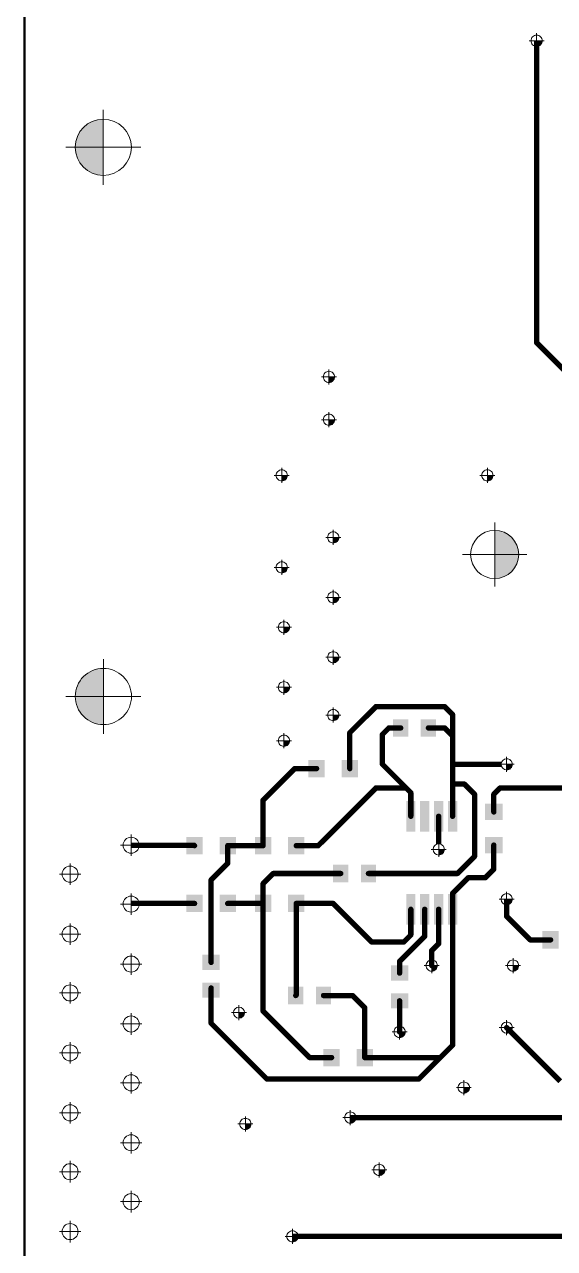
# Paper-space layout 'Layout1' of a CAD drawing. Header units: millimetres. Extents: x 0 to 841, y 0 to 594.
# Drawn here: x 358 to 407.5, y 111.7 to 226 of the extents above; entities that cross this region are included whole.
import ezdxf

# ---------------------------------------------------------------- set-up
doc = ezdxf.new("R2010")
doc.units = ezdxf.units.MM
doc.layers.get('0').update_dxf_attribs({"lineweight": 50})
for name, color, linetype in [('BottomLayer', 5, 'Continuous'), ('PDF _Геометрия', 7, 'Continuous'), ('PDF _Сплошная заливка', 7, 'Continuous')]:
    doc.layers.add(name, color=color, linetype=linetype)

psp = doc.layouts.get("Layout1")

# ---------------------------------------------------------------- hatches: boundary and pattern name
at = {"layer": 'PDF _Сплошная заливка', "transparency": 33554559}
for points in [[(406.385, 224.503, -0.414158), (405.86, 223.978), (405.86, 223.978), (405.86, 223.978), (405.86, 224.503), (405.86, 224.503)], [(365.384, 217.178, 0.4142095), (362.758, 214.554), (362.758, 214.554), (362.758, 214.554), (365.383, 214.553), (365.383, 214.553)], [(362.758, 214.554, 0.414214), (365.383, 211.928), (365.383, 211.928), (365.383, 211.928), (365.383, 214.553), (365.383, 214.553)], [(386.985, 193.104, -0.4142363), (386.46, 192.579), (386.46, 192.579), (386.46, 192.579), (386.46, 193.104), (386.46, 193.104)], [(386.985, 189.104, -0.1988801), (386.831, 188.732), (386.831, 188.732, -0.1989561), (386.46, 188.579), (386.46, 188.579), (386.46, 188.579), (386.46, 189.104), (386.46, 189.104)], [(382.585, 183.904, -0.1989884), (382.431, 183.532), (382.431, 183.532, -0.1989884), (382.06, 183.379), (382.06, 183.379), (382.06, 183.379), (382.06, 183.904), (382.06, 183.904)], [(401.785, 183.904, -0.414158), (401.26, 183.379), (401.26, 183.379), (401.26, 183.379), (401.26, 183.904), (401.26, 183.904)], [(404.192, 176.51, 0.4142051), (401.942, 178.76), (401.942, 178.76), (401.942, 178.76), (401.942, 176.51), (401.942, 176.51)], [(387.385, 178.104, -0.4142588), (386.86, 177.579), (386.86, 177.579), (386.86, 177.579), (386.86, 178.104), (386.86, 178.104)], [(401.942, 174.26, 0.4142051), (404.192, 176.51), (404.192, 176.51), (404.192, 176.51), (401.942, 176.51), (401.942, 176.51)], [(382.585, 175.304, -0.1989561), (382.431, 174.932), (382.431, 174.932, -0.1988801), (382.06, 174.779), (382.06, 174.779), (382.06, 174.779), (382.06, 175.304), (382.06, 175.304)], [(387.385, 172.504, -0.1987974), (387.231, 172.133), (387.231, 172.133, -0.1988478), (386.86, 171.979), (386.86, 171.979), (386.86, 171.979), (386.86, 172.504), (386.86, 172.504)], [(382.785, 169.704, -0.4142363), (382.26, 169.179), (382.26, 169.179), (382.26, 169.179), (382.26, 169.704), (382.26, 169.704)], [(365.398, 165.869, 0.4142185), (362.772, 163.244), (362.772, 163.244), (362.772, 163.244), (365.397, 163.244), (365.397, 163.244)], [(387.385, 166.904, -0.1987974), (387.231, 166.533), (387.231, 166.533, -0.1988478), (386.86, 166.379), (386.86, 166.379), (386.86, 166.379), (386.86, 166.904), (386.86, 166.904)], [(382.785, 164.104, -0.4141859), (382.26, 163.579), (382.26, 163.579), (382.26, 163.579), (382.26, 164.104), (382.26, 164.104)], [(362.772, 163.244, 0.4142185), (365.397, 160.619), (365.397, 160.619), (365.397, 160.619), (365.397, 163.244), (365.397, 163.244)], [(387.385, 161.504, -0.1988801), (387.231, 161.133), (387.231, 161.133, -0.1989695), (386.86, 160.979), (386.86, 160.979), (386.86, 160.979), (386.86, 161.504), (386.86, 161.504)], [(382.785, 159.104, -0.1990018), (382.631, 158.733), (382.631, 158.733, -0.1989884), (382.26, 158.579), (382.26, 158.579), (382.26, 158.579), (382.26, 159.104), (382.26, 159.104)], [(403.585, 156.904, -0.1989884), (403.431, 156.533), (403.431, 156.533, -0.1989884), (403.06, 156.379), (403.06, 156.379), (403.06, 156.379), (403.06, 156.904), (403.06, 156.904)], [(397.235, 148.954, -0.4141859), (396.71, 148.429), (396.71, 148.429), (396.71, 148.429), (396.71, 148.954), (396.71, 148.954)], [(403.585, 144.304, -0.4142084), (403.06, 143.779), (403.06, 143.779), (403.06, 143.779), (403.06, 144.304), (403.06, 144.304)], [(396.585, 138.104, -0.4142588), (396.06, 137.579), (396.06, 137.579), (396.06, 137.579), (396.06, 138.104), (396.06, 138.104)], [(404.185, 138.104, -0.4142084), (403.66, 137.579), (403.66, 137.579), (403.66, 137.579), (403.66, 138.104), (403.66, 138.104)], [(378.585, 133.704, -0.1988801), (378.431, 133.333), (378.431, 133.333, -0.1989057), (378.06, 133.179), (378.06, 133.179), (378.06, 133.179), (378.06, 133.704), (378.06, 133.704)], [(393.585, 131.904, -0.4142084), (393.06, 131.379), (393.06, 131.379), (393.06, 131.379), (393.06, 131.904), (393.06, 131.904)], [(403.585, 132.304, -0.4142084), (403.06, 131.779), (403.06, 131.779), (403.06, 131.779), (403.06, 132.304), (403.06, 132.304)], [(399.585, 126.704, -0.4142084), (399.06, 126.179), (399.06, 126.179), (399.06, 126.179), (399.06, 126.704), (399.06, 126.704)], [(388.985, 123.904, -0.4142363), (388.46, 123.379), (388.46, 123.379), (388.46, 123.379), (388.46, 123.904), (388.46, 123.904)], [(379.185, 123.304, -0.4142084), (378.66, 122.779), (378.66, 122.779), (378.66, 122.779), (378.66, 123.304), (378.66, 123.304)], [(391.68, 119.009, -0.4142363), (391.155, 118.484), (391.155, 118.484), (391.155, 118.484), (391.155, 119.009), (391.155, 119.009)], [(383.585, 112.804, -0.4142588), (383.06, 112.279), (383.06, 112.279), (383.06, 112.279), (383.06, 112.804), (383.06, 112.804)]]:
    psp.add_hatch(color=7, dxfattribs=at).paths.add_polyline_path(points)

# ---------------------------------------------------------------- linework, layer by layer
psp.add_line((358.029, 270.5), (358.029, 90.5))
at = {"lineweight": 50}
psp.add_line((358.029, 90.5), (358.029, 270.5), dxfattribs=at)
psp.add_line((358.029, 90.5), (358.029, 270.5), dxfattribs=at)
at = {"layer": 'BottomLayer', "const_width": 0.5}
for points in [[(405.86, 196.304), (405.86, 224.504)], [(424.66, 177.504), (405.86, 196.304)], [(390.86, 162.304), (388.409, 159.854)], [(397.26, 162.304), (390.86, 162.304)], [(398.01, 161.554), (397.26, 162.304)], [(398.01, 159.554), (398.01, 161.554)], [(388.409, 156.504), (388.409, 159.854)], [(392.06, 160.304), (391.46, 159.704)], [(393.164, 160.304), (392.06, 160.304)], [(397.26, 160.304), (395.755, 160.304)], [(398.01, 159.554), (397.26, 160.304)], [(391.46, 156.904), (391.46, 159.704)], [(398.01, 156.904), (398.01, 159.554)], [(383.26, 156.504), (380.31, 153.555)], [(385.31, 156.504), (383.26, 156.504)], [(393.66, 154.704), (391.46, 156.904)], [(398.01, 155.054), (398.01, 156.904)], [(402.534, 156.904), (398.01, 156.904)], [(390.86, 154.704), (385.46, 149.304)], [(393.66, 154.704), (390.86, 154.704)], [(394.11, 154.254), (393.66, 154.704)], [(394.11, 152.048), (394.11, 154.254)], [(399.11, 155.054), (398.01, 155.054)], [(398.01, 152.048), (398.01, 155.054)], [(400.06, 154.104), (399.11, 155.054)], [(402.46, 154.704), (401.86, 154.104)], [(409.06, 154.704), (402.46, 154.704)], [(380.31, 149.304), (380.31, 153.555)], [(400.06, 148.304), (400.06, 154.104)], [(401.86, 152.454), (401.86, 154.104)], [(396.71, 149.479), (396.71, 152.048)], [(373.87, 149.344), (367.99, 149.344)], [(373.91, 149.304), (373.87, 149.344)], [(380.31, 149.304), (377.009, 149.304)], [(377.009, 147.654), (377.009, 149.304)], [(385.46, 149.304), (383.409, 149.304)], [(401.86, 147.104), (401.86, 149.355)], [(377.009, 147.654), (375.46, 146.104)], [(400.06, 148.304), (398.46, 146.704)], [(381.26, 146.704), (380.31, 145.755)], [(387.564, 146.704), (381.26, 146.704)], [(398.46, 146.704), (390.155, 146.704)], [(399.46, 146.304), (398.01, 144.854)], [(401.06, 146.304), (399.46, 146.304)], [(401.86, 147.104), (401.06, 146.304)], [(375.46, 138.4), (375.46, 146.104)], [(380.31, 143.904), (380.31, 145.755)], [(373.91, 143.904), (368.05, 143.904)], [(380.31, 143.904), (377.009, 143.904)], [(380.31, 133.854), (380.31, 143.904)], [(383.409, 135.349), (383.409, 143.904)], [(386.86, 143.904), (383.409, 143.904)], [(390.46, 140.304), (386.86, 143.904)], [(398.01, 143.361), (398.01, 144.854)], [(403.06, 142.704), (403.06, 144.304)], [(394.11, 140.954), (394.11, 143.361)], [(395.41, 140.836), (395.41, 143.361)], [(396.71, 140.154), (396.71, 143.361)], [(398.01, 130.654), (398.01, 143.361)], [(405.26, 140.504), (403.06, 142.704)], [(395.41, 140.836), (393.06, 138.486)], [(394.11, 140.954), (393.46, 140.304)], [(407.161, 140.504), (405.26, 140.504)], [(393.46, 140.304), (390.46, 140.304)], [(396.71, 140.154), (396.06, 139.504)], [(396.06, 138.104), (396.06, 139.504)], [(393.06, 137.4), (393.06, 138.486)], [(375.46, 135.809), (375.46, 136.009)], [(375.46, 132.704), (375.46, 135.809)], [(383.409, 135.349), (383.364, 135.304)], [(388.66, 135.304), (385.955, 135.304)], [(389.809, 134.155), (388.66, 135.304)], [(393.06, 131.904), (393.06, 134.809)], [(384.66, 129.504), (380.31, 133.854)], [(389.809, 129.504), (389.809, 134.155)], [(380.66, 127.504), (375.46, 132.704)], [(408.06, 127.304), (403.06, 132.304)], [(398.01, 130.654), (396.86, 129.504)], [(386.71, 129.504), (384.66, 129.504)], [(396.86, 129.504), (389.809, 129.504)], [(396.86, 129.504), (394.86, 127.504)], [(394.86, 127.504), (380.66, 127.504)], [(429.26, 123.904), (388.46, 123.904)], [(422.36, 112.804), (383.06, 112.804)]]:
    psp.add_lwpolyline(points, dxfattribs=at)
at = {"layer": 'BottomLayer', "const_width": 0.25}
for points in [[(405.985, 196.304, -1), (405.735, 196.304, -1)], [(405.985, 196.304, -1), (405.735, 196.304, -1)], [(390.985, 162.304, -1), (390.735, 162.304, -1)], [(390.985, 162.304, -1), (390.735, 162.304, -1)], [(397.385, 162.304, -1), (397.135, 162.304, -1)], [(397.385, 162.304, -1), (397.135, 162.304, -1)], [(398.135, 161.554, -1), (397.885, 161.554, -1)], [(398.135, 161.554, -1), (397.885, 161.554, -1)], [(388.534, 159.854, -1), (388.284, 159.854, -1)], [(388.534, 159.854, -1), (388.284, 159.854, -1)], [(392.185, 160.304, -1), (391.935, 160.304, -1)], [(392.185, 160.304, -1), (391.935, 160.304, -1)], [(393.289, 160.304, -1), (393.039, 160.304, -1)], [(395.88, 160.304, -1), (395.63, 160.304, -1)], [(397.385, 160.304, -1), (397.135, 160.304, -1)], [(397.385, 160.304, -1), (397.135, 160.304, -1)], [(391.585, 159.704, -1), (391.335, 159.704, -1)], [(391.585, 159.704, -1), (391.335, 159.704, -1)], [(398.135, 159.554, -1), (397.885, 159.554, -1)], [(398.135, 159.554, -1), (397.885, 159.554, -1)], [(398.135, 159.554, -1), (397.885, 159.554, -1)], [(383.385, 156.504, -1), (383.135, 156.504, -1)], [(383.385, 156.504, -1), (383.135, 156.504, -1)], [(385.435, 156.504, -1), (385.185, 156.504, -1)], [(388.534, 156.504, -1), (388.284, 156.504, -1)], [(391.585, 156.904, -1), (391.335, 156.904, -1)], [(391.585, 156.904, -1), (391.335, 156.904, -1)], [(398.135, 156.904, -1), (397.885, 156.904, -1)], [(398.135, 156.904, -1), (397.885, 156.904, -1)], [(398.135, 156.904, -1), (397.885, 156.904, -1)], [(390.985, 154.704, -1), (390.735, 154.704, -1)], [(390.985, 154.704, -1), (390.735, 154.704, -1)], [(393.785, 154.704, -1), (393.535, 154.704, -1)], [(393.785, 154.704, -1), (393.535, 154.704, -1)], [(393.785, 154.704, -1), (393.535, 154.704, -1)], [(394.235, 154.254, -1), (393.985, 154.254, -1)], [(394.235, 154.254, -1), (393.985, 154.254, -1)], [(398.135, 155.054, -1), (397.885, 155.054, -1)], [(398.135, 155.054, -1), (397.885, 155.054, -1)], [(398.135, 155.054, -1), (397.885, 155.054, -1)], [(399.235, 155.054, -1), (398.985, 155.054, -1)], [(399.235, 155.054, -1), (398.985, 155.054, -1)], [(402.585, 154.704, -1), (402.335, 154.704, -1)], [(402.585, 154.704, -1), (402.335, 154.704, -1)], [(380.435, 153.555, -1), (380.185, 153.555, -1)], [(380.435, 153.555, -1), (380.185, 153.555, -1)], [(400.185, 154.104, -1), (399.935, 154.104, -1)], [(400.185, 154.104, -1), (399.935, 154.104, -1)], [(401.985, 154.104, -1), (401.735, 154.104, -1)], [(401.985, 154.104, -1), (401.735, 154.104, -1)], [(394.235, 152.048, -1), (393.985, 152.048, -1)], [(396.835, 152.048, -1), (396.585, 152.048, -1)], [(398.135, 152.048, -1), (397.885, 152.048, -1)], [(401.985, 152.454, -1), (401.735, 152.454, -1)], [(373.995, 149.344, -1), (373.745, 149.344, -1)], [(373.995, 149.344, -1), (373.745, 149.344, -1)], [(374.035, 149.304, -1), (373.785, 149.304, -1)], [(377.134, 149.304, -1), (376.884, 149.304, -1)], [(377.134, 149.304, -1), (376.884, 149.304, -1)], [(380.435, 149.304, -1), (380.185, 149.304, -1)], [(380.435, 149.304, -1), (380.185, 149.304, -1)], [(383.534, 149.304, -1), (383.284, 149.304, -1)], [(385.585, 149.304, -1), (385.335, 149.304, -1)], [(385.585, 149.304, -1), (385.335, 149.304, -1)], [(401.985, 149.355, -1), (401.735, 149.355, -1)], [(377.134, 147.654, -1), (376.884, 147.654, -1)], [(377.134, 147.654, -1), (376.884, 147.654, -1)], [(400.185, 148.304, -1), (399.935, 148.304, -1)], [(400.185, 148.304, -1), (399.935, 148.304, -1)], [(381.385, 146.704, -1), (381.135, 146.704, -1)], [(381.385, 146.704, -1), (381.135, 146.704, -1)], [(387.689, 146.704, -1), (387.439, 146.704, -1)], [(390.28, 146.704, -1), (390.03, 146.704, -1)], [(398.585, 146.704, -1), (398.335, 146.704, -1)], [(398.585, 146.704, -1), (398.335, 146.704, -1)], [(399.585, 146.304, -1), (399.335, 146.304, -1)], [(399.585, 146.304, -1), (399.335, 146.304, -1)], [(401.185, 146.304, -1), (400.935, 146.304, -1)], [(401.185, 146.304, -1), (400.935, 146.304, -1)], [(401.985, 147.104, -1), (401.735, 147.104, -1)], [(401.985, 147.104, -1), (401.735, 147.104, -1)], [(375.585, 146.104, -1), (375.335, 146.104, -1)], [(375.585, 146.104, -1), (375.335, 146.104, -1)], [(380.435, 145.755, -1), (380.185, 145.755, -1)], [(380.435, 145.755, -1), (380.185, 145.755, -1)], [(374.035, 143.904, -1), (373.785, 143.904, -1)], [(377.134, 143.904, -1), (376.884, 143.904, -1)], [(380.435, 143.904, -1), (380.185, 143.904, -1)], [(380.435, 143.904, -1), (380.185, 143.904, -1)], [(380.435, 143.904, -1), (380.185, 143.904, -1)], [(383.534, 143.904, -1), (383.284, 143.904, -1)], [(383.534, 143.904, -1), (383.284, 143.904, -1)], [(386.985, 143.904, -1), (386.735, 143.904, -1)], [(386.985, 143.904, -1), (386.735, 143.904, -1)], [(398.135, 144.854, -1), (397.885, 144.854, -1)], [(398.135, 144.854, -1), (397.885, 144.854, -1)], [(394.235, 143.361, -1), (393.985, 143.361, -1)], [(395.535, 143.361, -1), (395.285, 143.361, -1)], [(396.835, 143.361, -1), (396.585, 143.361, -1)], [(398.135, 143.361, -1), (397.885, 143.361, -1)], [(398.135, 143.361, -1), (397.885, 143.361, -1)], [(403.185, 142.704, -1), (402.935, 142.704, -1)], [(403.185, 142.704, -1), (402.935, 142.704, -1)], [(394.235, 140.954, -1), (393.985, 140.954, -1)], [(394.235, 140.954, -1), (393.985, 140.954, -1)], [(395.535, 140.836, -1), (395.285, 140.836, -1)], [(395.535, 140.836, -1), (395.285, 140.836, -1)], [(405.385, 140.504, -1), (405.135, 140.504, -1)], [(405.385, 140.504, -1), (405.135, 140.504, -1)], [(407.286, 140.504, -1), (407.036, 140.504, -1)], [(390.585, 140.304, -1), (390.335, 140.304, -1)], [(390.585, 140.304, -1), (390.335, 140.304, -1)], [(393.585, 140.304, -1), (393.335, 140.304, -1)], [(393.585, 140.304, -1), (393.335, 140.304, -1)], [(396.185, 139.504, -1), (395.935, 139.504, -1)], [(396.185, 139.504, -1), (395.935, 139.504, -1)], [(396.835, 140.154, -1), (396.585, 140.154, -1)], [(396.835, 140.154, -1), (396.585, 140.154, -1)], [(375.585, 138.4, -1), (375.335, 138.4, -1)], [(393.185, 138.486, -1), (392.935, 138.486, -1)], [(393.185, 138.486, -1), (392.935, 138.486, -1)], [(393.185, 137.4, -1), (392.935, 137.4, -1)], [(396.185, 138.104, -1), (395.935, 138.104, -1)], [(375.585, 136.009, -1), (375.335, 136.009, -1)], [(375.585, 135.809, -1), (375.335, 135.809, -1)], [(375.585, 135.809, -1), (375.335, 135.809, -1)], [(383.489, 135.304, -1), (383.239, 135.304, -1)], [(383.534, 135.349, -1), (383.284, 135.349, -1)], [(383.534, 135.349, -1), (383.284, 135.349, -1)], [(386.08, 135.304, -1), (385.83, 135.304, -1)], [(388.785, 135.304, -1), (388.535, 135.304, -1)], [(388.785, 135.304, -1), (388.535, 135.304, -1)], [(393.185, 134.809, -1), (392.935, 134.809, -1)], [(380.435, 133.854, -1), (380.185, 133.854, -1)], [(380.435, 133.854, -1), (380.185, 133.854, -1)], [(389.934, 134.155, -1), (389.684, 134.155, -1)], [(389.934, 134.155, -1), (389.684, 134.155, -1)], [(375.585, 132.704, -1), (375.335, 132.704, -1)], [(375.585, 132.704, -1), (375.335, 132.704, -1)], [(393.185, 131.904, -1), (392.935, 131.904, -1)], [(403.185, 132.304, -1), (402.935, 132.304, -1)], [(398.135, 130.654, -1), (397.885, 130.654, -1)], [(398.135, 130.654, -1), (397.885, 130.654, -1)], [(384.785, 129.504, -1), (384.535, 129.504, -1)], [(384.785, 129.504, -1), (384.535, 129.504, -1)], [(386.835, 129.504, -1), (386.585, 129.504, -1)], [(389.934, 129.504, -1), (389.684, 129.504, -1)], [(389.934, 129.504, -1), (389.684, 129.504, -1)], [(396.985, 129.504, -1), (396.735, 129.504, -1)], [(396.985, 129.504, -1), (396.735, 129.504, -1)], [(396.985, 129.504, -1), (396.735, 129.504, -1)], [(380.785, 127.504, -1), (380.535, 127.504, -1)], [(380.785, 127.504, -1), (380.535, 127.504, -1)], [(394.985, 127.504, -1), (394.735, 127.504, -1)], [(394.985, 127.504, -1), (394.735, 127.504, -1)]]:
    psp.add_lwpolyline(points, format="xyb", close=True, dxfattribs=at)
at = {"layer": 'BottomLayer'}
for points in [[(393.875, 159.492), (392.453, 159.492), (393.875, 161.117), (392.453, 161.117)], [(396.466, 159.492), (395.044, 159.492), (396.466, 161.117), (395.044, 161.117)], [(386.072, 155.692), (384.548, 155.692), (386.072, 157.317), (384.548, 157.317)], [(389.171, 155.692), (387.647, 155.692), (389.171, 157.317), (387.647, 157.317)], [(393.678, 150.625), (393.678, 153.47), (394.541, 150.625), (394.541, 153.47)], [(394.978, 150.625), (394.978, 153.47), (395.841, 150.625), (395.841, 153.47)], [(396.278, 150.625), (396.278, 153.47), (397.141, 150.625), (397.141, 153.47)], [(397.578, 150.625), (397.578, 153.47), (398.441, 150.625), (398.441, 153.47)], [(401.047, 151.692), (401.047, 153.216), (402.672, 151.692), (402.672, 153.216)], [(373.148, 150.117), (374.672, 150.117), (373.148, 148.492), (374.672, 148.492)], [(376.247, 150.117), (377.771, 150.117), (376.247, 148.492), (377.771, 148.492)], [(381.072, 148.492), (379.548, 148.492), (381.072, 150.117), (379.548, 150.117)], [(384.171, 148.492), (382.647, 148.492), (384.171, 150.117), (382.647, 150.117)], [(401.047, 148.593), (401.047, 150.117), (402.672, 148.593), (402.672, 150.117)], [(386.853, 147.517), (388.275, 147.517), (386.853, 145.892), (388.275, 145.892)], [(389.444, 147.517), (390.866, 147.517), (389.444, 145.892), (390.866, 145.892)], [(373.148, 144.717), (374.672, 144.717), (373.148, 143.092), (374.672, 143.092)], [(376.247, 144.717), (377.771, 144.717), (376.247, 143.092), (377.771, 143.092)], [(379.548, 144.717), (381.072, 144.717), (379.548, 143.092), (381.072, 143.092)], [(382.647, 144.717), (384.171, 144.717), (382.647, 143.092), (384.171, 143.092)], [(393.678, 141.939), (393.678, 144.783), (394.541, 141.939), (394.541, 144.783)], [(394.978, 141.939), (394.978, 144.783), (395.841, 141.939), (395.841, 144.783)], [(396.278, 141.939), (396.278, 144.783), (397.141, 141.939), (397.141, 144.783)], [(397.578, 141.939), (397.578, 144.783), (398.441, 141.939), (398.441, 144.783)], [(406.399, 141.317), (407.923, 141.317), (406.399, 139.692), (407.923, 139.692)], [(374.647, 137.689), (374.647, 139.111), (376.272, 137.689), (376.272, 139.111)], [(392.247, 136.689), (392.247, 138.111), (393.872, 136.689), (393.872, 138.111)], [(374.647, 135.098), (374.647, 136.52), (376.272, 135.098), (376.272, 136.52)], [(384.075, 134.492), (382.653, 134.492), (384.075, 136.117), (382.653, 136.117)], [(386.666, 134.492), (385.244, 134.492), (386.666, 136.117), (385.244, 136.117)], [(392.247, 134.098), (392.247, 135.52), (393.872, 134.098), (393.872, 135.52)], [(385.948, 130.317), (387.472, 130.317), (385.948, 128.692), (387.472, 128.692)], [(389.047, 130.317), (390.571, 130.317), (389.047, 128.692), (390.571, 128.692)]]:
    psp.add_solid(points, dxfattribs=at)
at = {"layer": 'PDF _Геометрия', "lineweight": 9}
for points in [[(405.16, 224.503), (406.56, 224.503)], [(405.86, 223.803), (405.86, 225.203)], [(365.383, 211.054), (365.384, 218.053)], [(368.883, 214.553), (361.883, 214.553)], [(386.46, 192.404), (386.46, 193.803)], [(385.76, 193.104), (387.16, 193.104)], [(385.76, 189.103), (387.16, 189.103)], [(386.46, 188.404), (386.46, 189.803)], [(382.06, 183.204), (382.06, 184.603)], [(401.259, 183.204), (401.259, 184.603)], [(381.36, 183.903), (382.76, 183.903)], [(400.56, 183.903), (401.96, 183.903)], [(386.86, 177.404), (386.86, 178.804)], [(401.942, 173.51), (401.942, 179.51)], [(386.16, 178.104), (387.56, 178.104)], [(404.942, 176.51), (398.942, 176.51)], [(381.36, 175.304), (382.76, 175.304)], [(382.06, 174.604), (382.06, 176.003)], [(386.86, 171.804), (386.86, 173.204)], [(386.16, 172.504), (387.56, 172.504)], [(382.26, 169.004), (382.26, 170.403)], [(381.56, 169.704), (382.96, 169.704)], [(386.86, 166.204), (386.86, 167.604)], [(365.397, 159.744), (365.398, 166.744)], [(386.16, 166.904), (387.56, 166.904)], [(382.26, 163.404), (382.26, 164.804)], [(381.56, 164.104), (382.96, 164.104)], [(368.898, 163.243), (361.897, 163.244)], [(386.16, 161.504), (387.56, 161.504)], [(386.86, 160.804), (386.86, 162.204)], [(381.56, 159.104), (382.96, 159.104)], [(382.26, 158.404), (382.26, 159.804)], [(402.359, 156.904), (403.76, 156.904)], [(403.06, 156.204), (403.06, 157.604)], [(367.99, 148.344), (367.99, 150.344)], [(366.99, 149.344), (368.99, 149.344)], [(396.009, 148.954), (397.41, 148.954)], [(396.71, 148.254), (396.71, 149.654)], [(362.29, 145.644), (362.29, 147.644)], [(361.29, 146.644), (363.29, 146.644)], [(367.99, 142.844), (367.99, 144.844)], [(402.359, 144.304), (403.76, 144.304)], [(403.06, 143.604), (403.06, 145.004)], [(366.99, 143.844), (368.99, 143.844)], [(362.29, 140.044), (362.29, 142.044)], [(361.29, 141.044), (363.29, 141.044)], [(367.99, 137.244), (367.99, 139.244)], [(396.06, 137.404), (396.06, 138.804)], [(403.66, 137.404), (403.66, 138.804)], [(366.99, 138.244), (368.99, 138.244)], [(395.36, 138.104), (396.759, 138.104)], [(402.96, 138.104), (404.36, 138.104)], [(362.29, 134.544), (362.29, 136.544)], [(361.29, 135.544), (363.29, 135.544)], [(378.06, 133.004), (378.06, 134.404)], [(367.99, 131.644), (367.99, 133.645)], [(377.36, 133.704), (378.76, 133.704)], [(403.06, 131.604), (403.06, 133.004)], [(366.99, 132.644), (368.99, 132.644)], [(392.36, 131.904), (393.759, 131.904)], [(393.06, 131.204), (393.06, 132.604)], [(402.359, 132.304), (403.76, 132.304)], [(362.29, 128.944), (362.29, 130.944)], [(361.29, 129.944), (363.29, 129.944)], [(367.99, 126.144), (367.99, 128.144)], [(366.99, 127.145), (368.99, 127.145)], [(399.06, 126.004), (399.06, 127.404)], [(398.36, 126.704), (399.759, 126.704)], [(362.29, 123.345), (362.29, 125.344)], [(361.29, 124.344), (363.29, 124.344)], [(378.66, 122.604), (378.66, 124.004)], [(387.76, 123.905), (389.16, 123.905)], [(388.46, 123.205), (388.46, 124.604)], [(367.99, 120.544), (367.99, 122.544)], [(377.96, 123.304), (379.36, 123.304)], [(366.99, 121.545), (368.99, 121.545)], [(362.29, 117.844), (362.29, 119.845)], [(390.455, 119.009), (391.855, 119.009)], [(391.155, 118.309), (391.155, 119.709)], [(361.29, 118.844), (363.29, 118.844)], [(367.99, 115.045), (367.99, 117.044)], [(366.99, 116.045), (368.99, 116.045)], [(361.29, 113.244), (363.29, 113.244)], [(362.29, 112.244), (362.29, 114.245)], [(383.06, 112.105), (383.06, 113.504)], [(382.36, 112.804), (383.76, 112.804)]]:
    psp.add_lwpolyline(points, dxfattribs=at)
for points in [[(405.335, 224.503, -0.4143145), (405.86, 225.028, -0.4143145), (406.385, 224.503, -0.4143145), (405.86, 223.978, -0.4143145)], [(368.008, 214.553, 0.414158), (365.384, 217.178, 0.4142032), (362.758, 214.553, 0.414158), (365.383, 211.928, 0.4141129)], [(385.935, 193.104, -0.4143145), (386.46, 193.629, -0.4143145), (386.985, 193.104, -0.4143145), (386.46, 192.579, -0.4143145)], [(385.935, 189.103, -0.4143145), (386.46, 189.628, -0.4143145), (386.985, 189.103, -0.4143145), (386.46, 188.578, -0.4143145)], [(381.535, 183.903, -0.4143145), (382.06, 184.428, -0.4143145), (382.585, 183.903, -0.4143145), (382.06, 183.378, -0.4143145)], [(400.735, 183.903, -0.4143145), (401.259, 184.428, -0.4143145), (401.784, 183.903, -0.4143145), (401.259, 183.378, -0.4143145)], [(386.335, 178.104, -0.4143145), (386.86, 178.629, -0.4143145), (387.385, 178.104, -0.4143145), (386.86, 177.579, -0.4143145)], [(404.192, 176.51, 0.414158), (401.942, 178.76, 0.414158), (399.692, 176.51, 0.414158), (401.942, 174.26, 0.414158)], [(381.535, 175.304, -0.4143145), (382.06, 175.828, -0.4143145), (382.585, 175.304, -0.4143145), (382.06, 174.779, -0.4143145)], [(386.335, 172.504, -0.4143145), (386.86, 173.029, -0.4143145), (387.385, 172.504, -0.4143145), (386.86, 171.979, -0.4143145)], [(381.735, 169.704, -0.4143145), (382.26, 170.229, -0.4143145), (382.785, 169.704, -0.4143145), (382.26, 169.179, -0.4143145)], [(386.335, 166.904, -0.4143145), (386.86, 167.429, -0.4143145), (387.385, 166.904, -0.4143145), (386.86, 166.379, -0.4143145)], [(368.022, 163.243, 0.4142588), (365.398, 165.869, 0.4142588), (362.773, 163.244, 0.4143145), (365.397, 160.619, 0.4143145)], [(381.735, 164.104, -0.4143145), (382.26, 164.629, -0.4143145), (382.785, 164.104, -0.4143145), (382.26, 163.579, -0.4143145)], [(386.335, 161.504, -0.4143145), (386.86, 162.029, -0.4143145), (387.385, 161.504, -0.4143145), (386.86, 160.979, -0.4143145)], [(381.735, 159.104, -0.4143145), (382.26, 159.629, -0.4143145), (382.785, 159.104, -0.4143145), (382.26, 158.579, -0.4143145)], [(402.534, 156.904, -0.4140361), (403.06, 157.429, -0.4143145), (403.585, 156.904, -0.4143145), (403.06, 156.379, -0.4140361)], [(367.24, 149.344, -0.414158), (367.99, 150.094, -0.414158), (368.74, 149.344, -0.414158), (367.99, 148.594, -0.414158)], [(396.184, 148.954, -0.4140361), (396.71, 149.479, -0.4143145), (397.235, 148.954, -0.4143145), (396.71, 148.429, -0.4140361)], [(361.54, 146.644, -0.414158), (362.29, 147.394, -0.414158), (363.04, 146.644, -0.414158), (362.29, 145.894, -0.414158)], [(367.24, 143.844, -0.414158), (367.99, 144.594, -0.414158), (368.74, 143.844, -0.414158), (367.99, 143.094, -0.414158)], [(402.534, 144.304, -0.4140361), (403.06, 144.829, -0.4143145), (403.585, 144.304, -0.4143145), (403.06, 143.779, -0.4140361)], [(361.54, 141.044, -0.414158), (362.29, 141.794, -0.414158), (363.04, 141.044, -0.414158), (362.29, 140.294, -0.414158)], [(367.24, 138.244, -0.414158), (367.99, 138.994, -0.414158), (368.74, 138.244, -0.414158), (367.99, 137.494, -0.414158)], [(395.535, 138.104, -0.4143145), (396.06, 138.629, -0.4143145), (396.584, 138.104, -0.4143145), (396.06, 137.579, -0.4143145)], [(403.135, 138.104, -0.4143145), (403.66, 138.629, -0.4143145), (404.185, 138.104, -0.4143145), (403.66, 137.579, -0.4143145)], [(361.54, 135.544, -0.414158), (362.29, 136.294, -0.414158), (363.04, 135.544, -0.414158), (362.29, 134.794, -0.414158)], [(377.535, 133.704, -0.4138106), (378.06, 134.229, -0.4140361), (378.585, 133.704, -0.4140361), (378.06, 133.179, -0.4138106)], [(367.24, 132.644, -0.414158), (367.99, 133.394, -0.414158), (368.74, 132.644, -0.414158), (367.99, 131.894, -0.414158)], [(402.534, 132.304, -0.4140361), (403.06, 132.829, -0.4143145), (403.585, 132.304, -0.4143145), (403.06, 131.779, -0.4140361)], [(392.535, 131.904, -0.4143145), (393.06, 132.429, -0.4143145), (393.585, 131.904, -0.4143145), (393.06, 131.379, -0.4143145)], [(361.54, 129.944, -0.414158), (362.29, 130.694, -0.414158), (363.04, 129.944, -0.414158), (362.29, 129.194, -0.414158)], [(367.24, 127.145, -0.414158), (367.99, 127.895, -0.414158), (368.74, 127.145, -0.4145109), (367.99, 126.395, -0.4145109)], [(398.535, 126.704, -0.4143145), (399.06, 127.229, -0.4143145), (399.584, 126.704, -0.4143145), (399.06, 126.179, -0.4143145)], [(361.54, 124.344, -0.414158), (362.29, 125.094, -0.414158), (363.04, 124.344, -0.414158), (362.29, 123.594, -0.414158)], [(378.135, 123.304, -0.4143145), (378.66, 123.829, -0.4143145), (379.185, 123.304, -0.4143145), (378.66, 122.779, -0.4143145)], [(387.935, 123.905, -0.4143145), (388.46, 124.429, -0.4143145), (388.985, 123.905, -0.4143145), (388.46, 123.38, -0.4143145)], [(367.24, 121.545, -0.414158), (367.99, 122.295, -0.414158), (368.74, 121.545, -0.4145109), (367.99, 120.795, -0.4145109)], [(361.54, 118.844, -0.414158), (362.29, 119.594, -0.414158), (363.04, 118.844, -0.414158), (362.29, 118.094, -0.414158)], [(390.63, 119.009, -0.4143145), (391.155, 119.534, -0.4143145), (391.68, 119.009, -0.4143145), (391.155, 118.484, -0.4143145)], [(367.24, 116.045, -0.414158), (367.99, 116.795, -0.414158), (368.74, 116.045, -0.414158), (367.99, 115.295, -0.414158)], [(361.54, 113.244, -0.414158), (362.29, 113.994, -0.414158), (363.04, 113.244, -0.414158), (362.29, 112.494, -0.414158)], [(382.535, 112.804, -0.4143145), (383.06, 113.329, -0.4143145), (383.585, 112.804, -0.4143145), (383.06, 112.28, -0.4143145)]]:
    psp.add_lwpolyline(points, format="xyb", close=True, dxfattribs=at)

doc.saveas('drawing.dxf')
